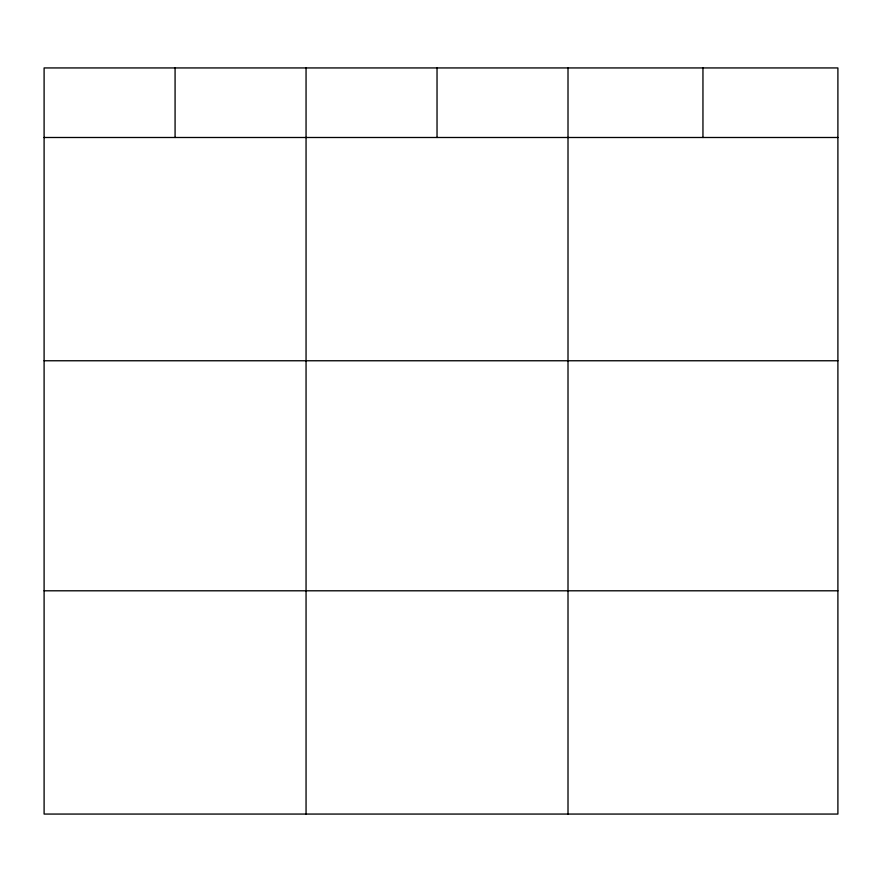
<?xml version="1.0" encoding="UTF-8"?>
<svg xmlns="http://www.w3.org/2000/svg" width="882" height="882" viewBox="0 0 882 882"><rect width="100%" height="100%" fill="white"/><g stroke="black" fill="none" stroke-linecap="round" stroke-linejoin="round"><path stroke-width="1.32" d="M837.9 360.76L837.9 67.936L44.1 67.936L44.1 814.064L837.9 814.064L837.9 360.76L44.1 360.76M44.1 137.493L837.9 137.493M44.1 590.797L837.9 590.797M702.954 67.936L702.954 137.493M568.008 67.936L568.008 814.064M437.031 67.936L437.031 137.493M306.054 67.936L306.054 814.064M175.077 67.936L175.077 137.493"/></g></svg>
